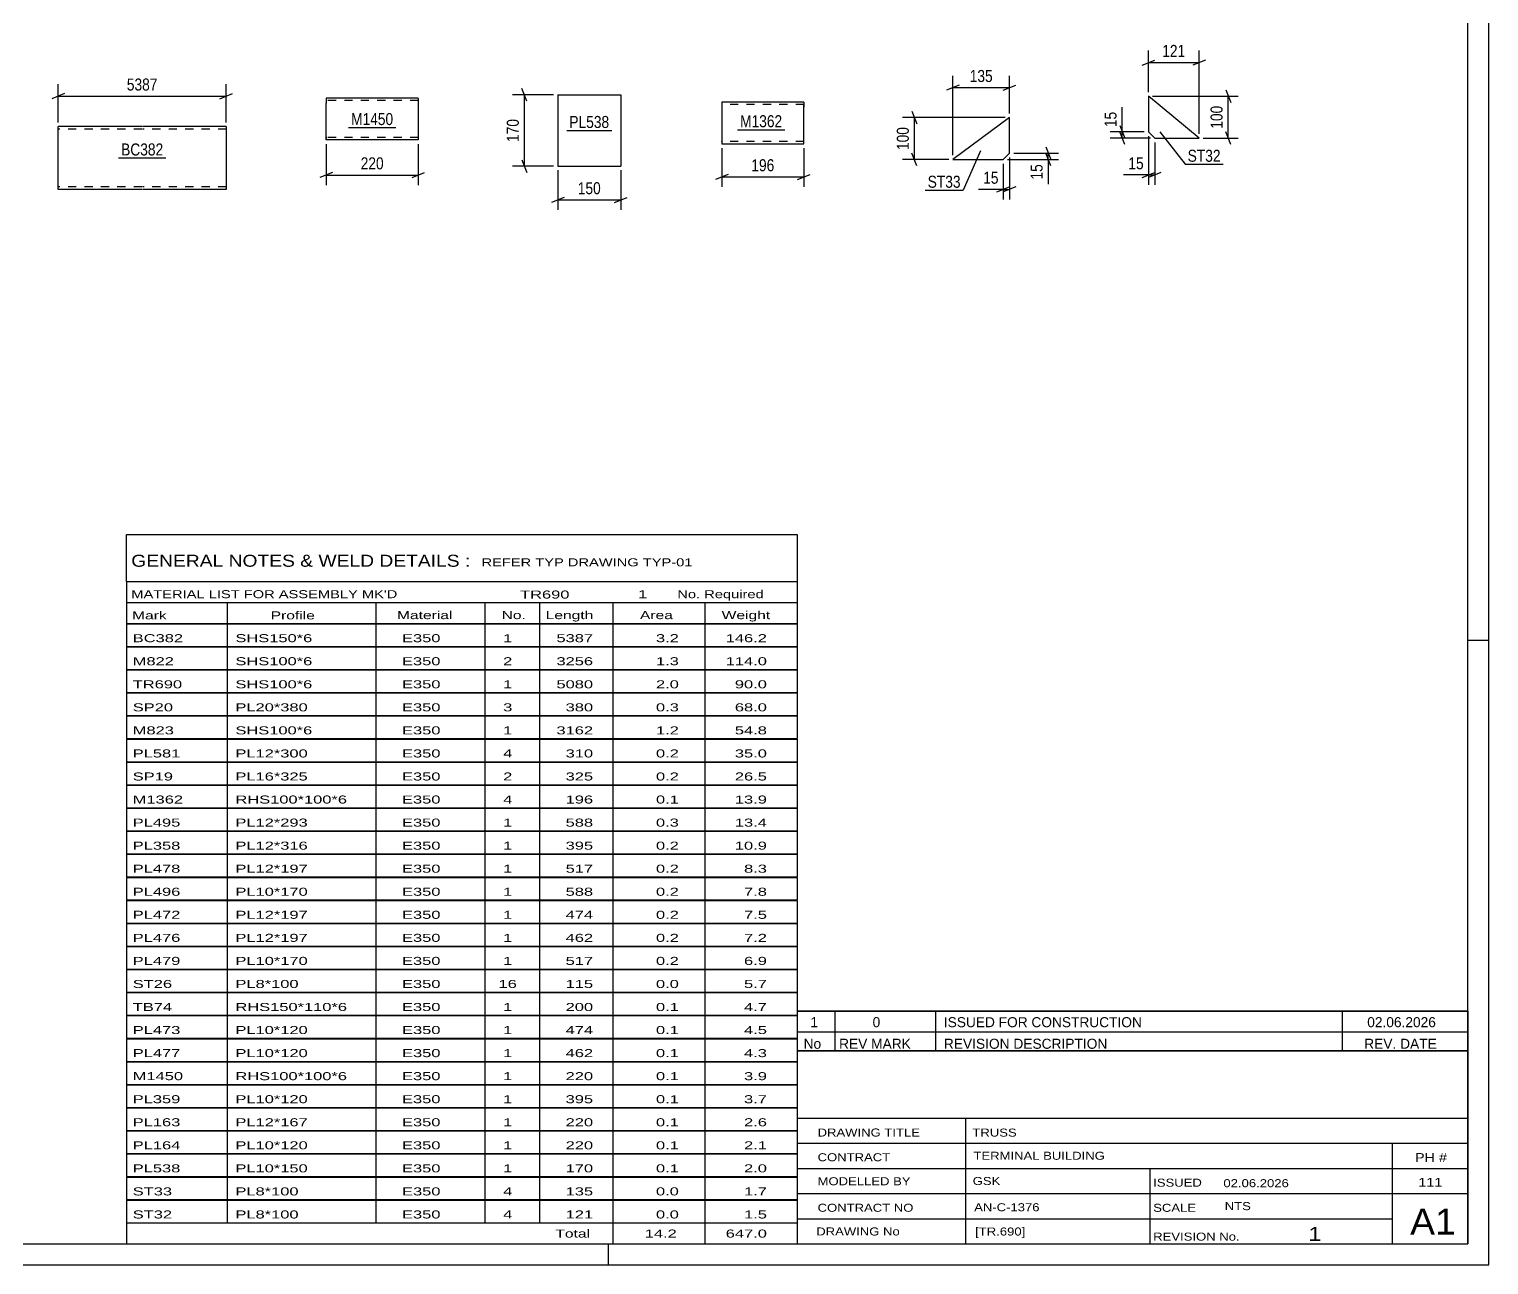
# Model space of a CAD drawing. Header units: millimetres. Extents: x 0 to 841, y 0 to 594.
# Drawn here: x 492.8 to 841, y 0 to 294.8 of the extents above; entities that cross this region are included whole.
import ezdxf

# ---------------------------------------------------------------- set-up
doc = ezdxf.new("R2010")
doc.units = ezdxf.units.MM
doc.linetypes.add('DXK_LINE_DOT2', pattern=[3.9198, 1.9599, -1.9599])
doc.styles.add('Arial Narrow', font='ARIALN.TTF', dxfattribs={"height": 0.2})

# ---------------------------------------------------------------- blocks, each defined once
blk = doc.blocks.new('Unknown-570369591-1113')
at = {"color": 5, "linetype": 'Continuous'}
for p, q in [((841, 0), (841, 594)), ((836, 5), (836, 589)), ((841, 149), (836, 149)), ((5, 5), (836, 5)), ((631, 0), (631, 5)), ((0, 0), (841, 0))]:
    blk.add_line(p, q, dxfattribs=at)
blk = doc.blocks.new('Part-570369591-17303 - 17302')
at = {"color": 2, "linetype": 'Continuous'}
for p, q in [((519.7, 271.59), (499.7, 271.59)), ((499.7, 256.68), (499.7, 271.59)), ((539.8, 271.59), (519.8, 271.59)), ((539.8, 271.59), (539.8, 256.59)), ((499.7, 256.59), (499.7, 256.68)), ((519.7, 256.59), (499.7, 256.59)), ((539.8, 256.59), (519.8, 256.59))]:
    blk.add_line(p, q, dxfattribs=at)
at = {"color": 7, "linetype": 'DXK_LINE_DOT2'}
for p, q in [((519.7, 270.99), (499.7, 270.99)), ((539.8, 270.99), (519.8, 270.99)), ((539.8, 271.5), (539.8, 271.59)), ((499.7, 257.19), (499.7, 257.24)), ((519.7, 257.19), (499.7, 257.19)), ((539.8, 257.19), (519.8, 257.19)), ((539.8, 257.19), (539.8, 257.24))]:
    blk.add_line(p, q, dxfattribs=at)
blk = doc.blocks.new('Part-570369591-17357 - 17356')
at = {"color": 2, "linetype": 'Continuous'}
for p, q in [((759.79, 278.82), (759.79, 270.32)), ((771.88, 268.82), (759.79, 278.82)), ((759.79, 270.32), (761.29, 268.82)), ((761.29, 268.82), (771.88, 268.82))]:
    blk.add_line(p, q, dxfattribs=at)
blk = doc.blocks.new('Part-570369591-17367 - 17366')
at = {"color": 2, "linetype": 'Continuous'}
for p, q in [((726.66, 273.73), (713.16, 263.73)), ((726.66, 265.23), (726.66, 273.73)), ((725.16, 263.73), (726.66, 265.23)), ((713.16, 263.73), (725.16, 263.73))]:
    blk.add_line(p, q, dxfattribs=at)
blk = doc.blocks.new('Part-570369591-17410 - 17409')
at = {"color": 2, "linetype": 'Continuous'}
for p, q in [((677.62, 277.43), (658.02, 277.43)), ((658.02, 277.43), (658.02, 267.53)), ((677.62, 277.43), (677.62, 277.34)), ((677.62, 277.34), (677.62, 277.08)), ((677.62, 277.08), (677.62, 276.23)), ((677.62, 268.63), (677.62, 276.23)), ((677.62, 267.43), (677.62, 268.63)), ((658.02, 267.53), (658.02, 267.43)), ((658.02, 267.43), (677.62, 267.43))]:
    blk.add_line(p, q, dxfattribs=at)
at = {"color": 7, "linetype": 'DXK_LINE_DOT2'}
for p, q in [((677.62, 276.83), (658.02, 276.83)), ((677.62, 277.08), (677.62, 276.83)), ((677.62, 276.23), (677.62, 276.69)), ((677.62, 268.08), (677.62, 268.41)), ((658.02, 268.03), (658.02, 268.08)), ((677.62, 268.03), (658.02, 268.03)), ((677.62, 268.03), (677.62, 268.08))]:
    blk.add_line(p, q, dxfattribs=at)
blk = doc.blocks.new('Part-570369591-17432 - 17431')
at = {"color": 2, "linetype": 'Continuous'}
for p, q in [((563.62, 278.39), (563.62, 277.19)), ((585.62, 278.39), (563.62, 278.39)), ((563.62, 269.13), (563.62, 277.19)), ((585.62, 278.3), (585.62, 278.39)), ((585.62, 278.3), (585.62, 277.19)), ((585.62, 277.19), (585.62, 268.39)), ((563.62, 268.48), (563.62, 269.13)), ((563.62, 268.39), (563.62, 268.48)), ((585.62, 268.39), (563.62, 268.39))]:
    blk.add_line(p, q, dxfattribs=at)
at = {"color": 7, "linetype": 'DXK_LINE_DOT2'}
for p, q in [((585.62, 277.79), (563.62, 277.79)), ((585.62, 278.04), (585.62, 277.19)), ((563.62, 269.13), (563.62, 268.74)), ((563.62, 268.99), (563.62, 269.03)), ((585.62, 268.99), (563.62, 268.99)), ((563.62, 268.39), (563.62, 268.39)), ((585.62, 269.03), (585.62, 269.13)), ((585.62, 268.99), (585.62, 269.03)), ((585.62, 268.99), (585.62, 269.03))]:
    blk.add_line(p, q, dxfattribs=at)
blk = doc.blocks.new('Part-570369591-17491 - 17490')
at = {"color": 2, "linetype": 'Continuous'}
for p, q in [((618.91, 279.15), (618.91, 262.15)), ((618.91, 279.15), (633.91, 279.15)), ((633.91, 279.15), (633.91, 262.15)), ((618.91, 262.15), (633.91, 262.15))]:
    blk.add_line(p, q, dxfattribs=at)
blk = doc.blocks.new('StraightDimension-570369591-17642 - 17302')
at = {"color": 7, "linetype": 'Continuous'}
for p, q in [((501.2, 279.44), (498.2, 278.24)), ((499.7, 272.59), (499.7, 281.69)), ((499.7, 278.84), (539.8, 278.84)), ((538.3, 278.24), (541.3, 279.44)), ((539.8, 272.59), (539.8, 281.69))]:
    blk.add_line(p, q, dxfattribs=at)
at = {"color": 0}
blk.add_wipeout([(524.01, 279.59), (524.01, 283.79), (515.49, 283.79), (515.49, 279.59)], dxfattribs=at)
at = {"color": 3, "style": 'Arial Narrow'}
blk.add_text('5387', height=2.863, dxfattribs=at).set_placement((516.09, 280.19))
blk = doc.blocks.new('StraightDimension-570369591-17748 - 17356')
at = {"color": 7, "linetype": 'Continuous'}
for p, q in [((752.95, 271.82), (754.15, 268.82)), ((758.79, 270.32), (750.7, 270.32)), ((760.29, 268.82), (750.7, 268.82)), ((754.15, 267.32), (752.95, 270.32)), ((753.55, 268.82), (753.55, 270.32))]:
    blk.add_line(p, q, dxfattribs=at)
at = {"color": 0}
blk.add_wipeout([(752.8, 275.71), (748.6, 275.71), (748.6, 270.85), (752.8, 270.85)], dxfattribs=at)
at = {"color": 7, "linetype": 'Continuous'}
blk.add_line((753.55, 270.32), (753.55, 276.23), dxfattribs=at)
blk.add_line((753.55, 270.32), (753.55, 276.23), dxfattribs=at)
at = {"color": 3, "style": 'Arial Narrow'}
blk.add_text('15', height=2.863, rotation=90.0002, dxfattribs=at).set_placement((752.2, 271.45))
blk = doc.blocks.new('StraightDimension-570369591-17740 - 17356')
at = {"color": 7, "linetype": 'Continuous'}
for p, q in [((759.79, 269.32), (759.79, 257.65)), ((761.29, 267.82), (761.29, 257.65)), ((758.29, 259.45), (761.29, 260.65)), ((762.79, 260.65), (759.79, 259.45)), ((759.79, 260.05), (761.29, 260.05))]:
    blk.add_line(p, q, dxfattribs=at)
at = {"color": 0}
blk.add_wipeout([(759.26, 260.8), (759.26, 265), (754.41, 265), (754.41, 260.8)], dxfattribs=at)
at = {"color": 7, "linetype": 'Continuous'}
blk.add_line((759.79, 260.05), (753.88, 260.05), dxfattribs=at)
blk.add_line((759.79, 260.05), (753.88, 260.05), dxfattribs=at)
at = {"color": 3, "style": 'Arial Narrow'}
blk.add_text('15', height=2.863, dxfattribs=at).set_placement((755.01, 261.4))
blk = doc.blocks.new('StraightDimension-570369591-17752 - 17356')
at = {"color": 7, "linetype": 'Continuous'}
for p, q in [((760.79, 278.82), (781.24, 278.82)), ((778.24, 280.32), (779.44, 277.32)), ((778.84, 268.82), (778.84, 278.82)), ((772.88, 268.82), (781.24, 268.82)), ((779.44, 267.32), (778.24, 270.32))]:
    blk.add_line(p, q, dxfattribs=at)
at = {"color": 0}
blk.add_wipeout([(778.09, 277.17), (773.89, 277.17), (773.89, 270.48), (778.09, 270.48)], dxfattribs=at)
at = {"color": 3, "style": 'Arial Narrow'}
blk.add_text('100', height=2.863, rotation=90.0002, dxfattribs=at).set_placement((777.49, 271.08))
blk = doc.blocks.new('StraightDimension-570369591-17744 - 17356')
at = {"color": 7, "linetype": 'Continuous'}
for p, q in [((759.79, 279.82), (759.79, 289.7)), ((771.88, 269.82), (771.88, 289.7)), ((758.29, 286.25), (761.29, 287.45)), ((759.79, 286.85), (771.88, 286.85)), ((773.38, 287.45), (770.38, 286.25))]:
    blk.add_line(p, q, dxfattribs=at)
at = {"color": 0}
blk.add_wipeout([(769.18, 287.6), (769.18, 291.8), (762.49, 291.8), (762.49, 287.6)], dxfattribs=at)
at = {"color": 3, "style": 'Arial Narrow'}
blk.add_text('121', height=2.863, dxfattribs=at).set_placement((763.09, 288.2))
blk = doc.blocks.new('StraightDimension-570369591-17764 - 17366')
at = {"color": 7, "linetype": 'Continuous'}
for p, q in [((725.16, 262.73), (725.16, 254.2)), ((726.66, 264.23), (726.66, 254.2)), ((723.66, 256), (726.66, 257.2)), ((728.16, 257.2), (725.16, 256)), ((725.16, 256.6), (726.66, 256.6))]:
    blk.add_line(p, q, dxfattribs=at)
at = {"color": 0}
blk.add_wipeout([(724.63, 257.35), (724.63, 261.55), (719.78, 261.55), (719.78, 257.35)], dxfattribs=at)
at = {"color": 7, "linetype": 'Continuous'}
blk.add_line((725.16, 256.6), (719.25, 256.6), dxfattribs=at)
blk.add_line((725.16, 256.6), (719.25, 256.6), dxfattribs=at)
at = {"color": 3, "style": 'Arial Narrow'}
blk.add_text('15', height=2.863, dxfattribs=at).set_placement((720.38, 257.95))
blk = doc.blocks.new('StraightDimension-570369591-17756 - 17366')
at = {"color": 7, "linetype": 'Continuous'}
for p, q in [((727.66, 265.23), (738.31, 265.23)), ((735.31, 266.73), (736.51, 263.73)), ((736.51, 262.23), (735.31, 265.23)), ((735.91, 263.73), (735.91, 265.23)), ((726.16, 263.73), (738.31, 263.73))]:
    blk.add_line(p, q, dxfattribs=at)
at = {"color": 0}
blk.add_wipeout([(735.16, 263.2), (730.96, 263.2), (730.96, 258.35), (735.16, 258.35)], dxfattribs=at)
at = {"color": 7, "linetype": 'Continuous'}
blk.add_line((735.91, 263.73), (735.91, 257.82), dxfattribs=at)
blk.add_line((735.91, 263.73), (735.91, 257.82), dxfattribs=at)
at = {"color": 3, "style": 'Arial Narrow'}
blk.add_text('15', height=2.863, rotation=90.0002, dxfattribs=at).set_placement((734.56, 258.95))
blk = doc.blocks.new('StraightDimension-570369591-17768 - 17366')
at = {"color": 7, "linetype": 'Continuous'}
for p, q in [((713.16, 264.73), (713.16, 283.72)), ((726.66, 274.73), (726.66, 283.72)), ((714.66, 281.47), (711.66, 280.27)), ((713.16, 280.87), (726.66, 280.87)), ((725.16, 280.27), (728.16, 281.47))]:
    blk.add_line(p, q, dxfattribs=at)
at = {"color": 0}
blk.add_wipeout([(723.25, 281.62), (723.25, 285.82), (716.57, 285.82), (716.57, 281.62)], dxfattribs=at)
at = {"color": 3, "style": 'Arial Narrow'}
blk.add_text('135', height=2.863, dxfattribs=at).set_placement((717.17, 282.22))
blk = doc.blocks.new('StraightDimension-570369591-17760 - 17366')
at = {"color": 7, "linetype": 'Continuous'}
for p, q in [((703.39, 275.23), (704.59, 272.23)), ((725.66, 273.73), (701.14, 273.73)), ((703.99, 263.73), (703.99, 273.73)), ((704.59, 262.23), (703.39, 265.23)), ((712.16, 263.73), (701.14, 263.73))]:
    blk.add_line(p, q, dxfattribs=at)
at = {"color": 0}
blk.add_wipeout([(703.24, 272.07), (699.04, 272.07), (699.04, 265.39), (703.24, 265.39)], dxfattribs=at)
at = {"color": 3, "style": 'Arial Narrow'}
blk.add_text('100', height=2.863, rotation=90.0002, dxfattribs=at).set_placement((702.64, 265.99))
blk = doc.blocks.new('StraightDimension-570369591-17804 - 17409')
at = {"color": 7, "linetype": 'Continuous'}
for p, q in [((658.02, 266.43), (658.02, 257.18)), ((677.62, 266.43), (677.62, 257.18)), ((659.52, 260.18), (656.52, 258.98)), ((658.02, 259.58), (677.62, 259.58)), ((676.12, 258.98), (679.12, 260.18))]:
    blk.add_line(p, q, dxfattribs=at)
at = {"color": 0}
blk.add_wipeout([(671.16, 260.33), (671.16, 264.53), (664.47, 264.53), (664.47, 260.33)], dxfattribs=at)
at = {"color": 3, "style": 'Arial Narrow'}
blk.add_text('196', height=2.863, dxfattribs=at).set_placement((665.07, 260.93))
blk = doc.blocks.new('StraightDimension-570369591-17841 - 17431')
at = {"color": 7, "linetype": 'Continuous'}
for p, q in [((563.62, 267.39), (563.62, 257.63)), ((585.62, 267.39), (585.62, 257.63)), ((565.12, 260.63), (562.12, 259.43)), ((563.62, 260.03), (585.62, 260.03)), ((584.12, 259.43), (587.12, 260.63))]:
    blk.add_line(p, q, dxfattribs=at)
at = {"color": 0}
blk.add_wipeout([(577.96, 260.78), (577.96, 264.98), (571.28, 264.98), (571.28, 260.78)], dxfattribs=at)
at = {"color": 3, "style": 'Arial Narrow'}
blk.add_text('220', height=2.863, dxfattribs=at).set_placement((571.88, 261.38))
blk = doc.blocks.new('StraightDimension-570369591-18018 - 17490')
at = {"color": 7, "linetype": 'Continuous'}
for p, q in [((618.91, 261.15), (618.91, 251.7)), ((633.91, 261.15), (633.91, 251.7)), ((620.41, 254.7), (617.41, 253.5)), ((632.41, 253.5), (635.41, 254.7)), ((618.91, 254.1), (633.91, 254.1))]:
    blk.add_line(p, q, dxfattribs=at)
at = {"color": 0}
blk.add_wipeout([(629.75, 254.85), (629.75, 259.05), (623.07, 259.05), (623.07, 254.85)], dxfattribs=at)
at = {"color": 3, "style": 'Arial Narrow'}
blk.add_text('150', height=2.863, dxfattribs=at).set_placement((623.67, 255.45))
blk = doc.blocks.new('StraightDimension-570369591-18014 - 17490')
at = {"color": 7, "linetype": 'Continuous'}
for p, q in [((617.91, 279.15), (608.1, 279.15)), ((611.55, 277.65), (610.35, 280.65)), ((610.95, 262.15), (610.95, 279.15)), ((617.91, 262.15), (608.1, 262.15)), ((610.35, 263.65), (611.55, 260.65))]:
    blk.add_line(p, q, dxfattribs=at)
at = {"color": 0}
blk.add_wipeout([(610.2, 273.99), (606, 273.99), (606, 267.31), (610.2, 267.31)], dxfattribs=at)
at = {"color": 3, "style": 'Arial Narrow'}
blk.add_text('170', height=2.863, rotation=90.0002, dxfattribs=at).set_placement((609.6, 267.91))
blk = doc.blocks.new('Unknown-570369591-24927')
at = {"color": 7, "linetype": 'Continuous'}
for p, q in [((676, 51.05), (676, 5)), ((676, 51.05), (836, 51.05)), ((836, 51), (836, 5)), ((676, 35), (836, 35)), ((716.14, 35), (716.14, 5)), ((676, 29), (836, 29)), ((818, 5.05), (818, 29.05)), ((676, 23), (836, 23)), ((760.14, 23), (760.14, 5)), ((676, 17), (836, 17)), ((676, 11), (818, 11)), ((676, 5), (836, 5))]:
    blk.add_line(p, q, dxfattribs=at)
at = {"color": 7, "style": 'Arial Narrow'}
for s, height, width, p in [('DRAWING TITLE', 1.9089, 1.425378, (680.88, 30.61)), ('TRUSS', 1.909, 1.425378, (717.81, 30.59)), ('CONTRACT', 1.909, 1.425378, (680.88, 24.71)), ('TERMINAL BUILDING', 1.9089, 1.425378, (718.06, 25.07)), ('MODELLED BY', 1.9089, 1.425378, (680.88, 18.98)), ('GSK', 1.909, 1.425378, (717.88, 19.04)), ('ISSUED', 1.909, 1.425378, (760.94, 18.64)), ('02.06.2026', 1.909, 1.425378, (777.69, 18.52)), ('CONTRACT NO', 1.9089, 1.425378, (680.88, 12.66)), ('AN-C-1376', 1.909, 1.425378, (718.23, 12.78)), ('SCALE', 1.909, 1.425378, (760.94, 12.65)), ('A1', 6.204, 1.25, (822.24, 7.2)), ('DRAWING No', 1.909, 1.425378, (680.56, 7)), ('[TR.690]', 1.909, 1.425378, (718.46, 6.99)), ('REVISION No.', 1.9089, 1.425378, (760.94, 5.77)), ('1', 3.34, 1.5, (797.91, 5.68))]:
    blk.add_text(s, height=height, dxfattribs=dict(at, width=width)).set_placement(p)
at = {"color": 7, "linetype": 'Continuous', "style": 'Arial Narrow'}
for s, height, width, p in [('PH #', 2.1, 1.42538, (823.4, 24.55)), ('111', 2.1, 1.42538, (824.19, 18.65)), ('NTS', 1.909, 1.425378, (778, 13.05))]:
    blk.add_text(s, height=height, dxfattribs=dict(at, width=width)).set_placement(p)
blk = doc.blocks.new('Unknown-570369591-24928')
at = {"color": 7, "linetype": 'Continuous'}
for p, q in [((516, 174.25), (676, 174.25)), ((516, 163), (516, 174.25)), ((676, 174.25), (676, 163)), ((516, 163), (676, 163)), ((516, 163), (516, 158)), ((676, 163), (676, 158)), ((516, 158), (676, 158)), ((516, 158), (516, 153)), ((540, 158), (540, 153)), ((575.5, 158), (575.5, 153)), ((601.5, 158), (601.5, 153)), ((614.5, 158), (614.5, 153)), ((632, 158), (632, 153)), ((654, 158), (654, 153)), ((676, 158), (676, 153)), ((516, 153), (676, 153)), ((516, 152.95), (516, 147.55)), ((516, 152.95), (676, 152.95)), ((540, 153), (540, 147.5)), ((575.5, 153), (575.5, 147.5)), ((601.5, 153), (601.5, 147.5)), ((614.5, 153), (614.5, 147.5)), ((632, 153), (632, 147.5)), ((654, 153), (654, 147.5)), ((676, 152.95), (676, 147.55)), ((516, 147.55), (676, 147.55)), ((516, 147.45), (516, 142.05)), ((516, 147.45), (676, 147.45)), ((540, 147.5), (540, 142)), ((575.5, 147.5), (575.5, 142)), ((601.5, 147.5), (601.5, 142)), ((614.5, 147.5), (614.5, 142)), ((632, 147.5), (632, 142)), ((654, 147.5), (654, 142)), ((676, 147.45), (676, 142.05)), ((516, 142.05), (676, 142.05)), ((516, 141.95), (516, 136.55)), ((516, 141.95), (676, 141.95)), ((540, 142), (540, 136.5)), ((575.5, 142), (575.5, 136.5)), ((601.5, 142), (601.5, 136.5)), ((614.5, 142), (614.5, 136.5)), ((632, 142), (632, 136.5)), ((654, 142), (654, 136.5)), ((676, 141.95), (676, 136.55)), ((516, 136.55), (676, 136.55)), ((516, 136.45), (516, 131.05)), ((516, 136.45), (676, 136.45)), ((540, 136.5), (540, 131)), ((575.5, 136.5), (575.5, 131)), ((601.5, 136.5), (601.5, 131)), ((614.5, 136.5), (614.5, 131)), ((632, 136.5), (632, 131)), ((654, 136.5), (654, 131)), ((676, 136.45), (676, 131.05)), ((516, 131.05), (676, 131.05)), ((516, 130.95), (516, 125.55)), ((516, 130.95), (676, 130.95)), ((540, 131), (540, 125.5)), ((575.5, 131), (575.5, 125.5)), ((601.5, 131), (601.5, 125.5)), ((614.5, 131), (614.5, 125.5)), ((632, 131), (632, 125.5)), ((654, 131), (654, 125.5)), ((676, 130.95), (676, 125.55)), ((516, 125.55), (676, 125.55)), ((516, 125.45), (516, 120.05)), ((516, 125.45), (676, 125.45)), ((540, 125.5), (540, 120)), ((575.5, 125.5), (575.5, 120)), ((601.5, 125.5), (601.5, 120)), ((614.5, 125.5), (614.5, 120)), ((632, 125.5), (632, 120)), ((654, 125.5), (654, 120)), ((676, 125.45), (676, 120.05)), ((516, 120.05), (676, 120.05)), ((516, 119.95), (516, 114.55)), ((516, 119.95), (676, 119.95)), ((540, 120), (540, 114.5)), ((575.5, 120), (575.5, 114.5)), ((601.5, 120), (601.5, 114.5)), ((614.5, 120), (614.5, 114.5)), ((632, 120), (632, 114.5)), ((654, 120), (654, 114.5)), ((676, 119.95), (676, 114.55)), ((516, 114.55), (676, 114.55)), ((516, 114.45), (516, 109.05)), ((516, 114.45), (676, 114.45)), ((540, 114.5), (540, 109)), ((575.5, 114.5), (575.5, 109)), ((601.5, 114.5), (601.5, 109)), ((614.5, 114.5), (614.5, 109)), ((632, 114.5), (632, 109)), ((654, 114.5), (654, 109)), ((676, 114.45), (676, 109.05)), ((516, 109.05), (676, 109.05)), ((516, 108.95), (516, 103.55)), ((516, 108.95), (676, 108.95)), ((540, 109), (540, 103.5)), ((575.5, 109), (575.5, 103.5)), ((601.5, 109), (601.5, 103.5)), ((614.5, 109), (614.5, 103.5)), ((632, 109), (632, 103.5)), ((654, 109), (654, 103.5)), ((676, 108.95), (676, 103.55)), ((516, 103.55), (676, 103.55)), ((516, 103.45), (516, 98.05)), ((516, 103.45), (676, 103.45)), ((540, 103.5), (540, 98)), ((575.5, 103.5), (575.5, 98)), ((601.5, 103.5), (601.5, 98)), ((614.5, 103.5), (614.5, 98)), ((632, 103.5), (632, 98)), ((654, 103.5), (654, 98)), ((676, 103.45), (676, 98.05)), ((516, 98.05), (676, 98.05)), ((516, 97.95), (516, 92.55)), ((516, 97.95), (676, 97.95)), ((540, 98), (540, 92.5)), ((575.5, 98), (575.5, 92.5)), ((601.5, 98), (601.5, 92.5)), ((614.5, 98), (614.5, 92.5)), ((632, 98), (632, 92.5)), ((654, 98), (654, 92.5)), ((676, 97.95), (676, 92.55)), ((516, 92.55), (676, 92.55)), ((516, 92.45), (516, 87.05)), ((516, 92.45), (676, 92.45)), ((540, 92.5), (540, 87)), ((575.5, 92.5), (575.5, 87)), ((601.5, 92.5), (601.5, 87)), ((614.5, 92.5), (614.5, 87)), ((632, 92.5), (632, 87)), ((654, 92.5), (654, 87)), ((676, 92.45), (676, 87.05)), ((516, 87.05), (676, 87.05)), ((516, 86.95), (516, 81.55)), ((516, 86.95), (676, 86.95)), ((540, 87), (540, 81.5)), ((575.5, 87), (575.5, 81.5)), ((601.5, 87), (601.5, 81.5)), ((614.5, 87), (614.5, 81.5)), ((632, 87), (632, 81.5)), ((654, 87), (654, 81.5)), ((676, 86.95), (676, 81.55)), ((516, 81.55), (676, 81.55)), ((516, 81.45), (516, 76.05)), ((516, 81.45), (676, 81.45)), ((540, 81.5), (540, 76)), ((575.5, 81.5), (575.5, 76)), ((601.5, 81.5), (601.5, 76)), ((614.5, 81.5), (614.5, 76)), ((632, 81.5), (632, 76)), ((654, 81.5), (654, 76)), ((676, 81.45), (676, 76.05)), ((516, 76.05), (676, 76.05)), ((516, 75.95), (516, 70.55)), ((516, 75.95), (676, 75.95)), ((540, 76), (540, 70.5)), ((575.5, 76), (575.5, 70.5)), ((601.5, 76), (601.5, 70.5)), ((614.5, 76), (614.5, 70.5)), ((632, 76), (632, 70.5)), ((654, 76), (654, 70.5)), ((676, 75.95), (676, 70.55)), ((516, 70.55), (676, 70.55)), ((516, 70.45), (516, 65.05)), ((516, 70.45), (676, 70.45)), ((540, 70.5), (540, 65)), ((575.5, 70.5), (575.5, 65)), ((601.5, 70.5), (601.5, 65)), ((614.5, 70.5), (614.5, 65)), ((632, 70.5), (632, 65)), ((654, 70.5), (654, 65)), ((676, 70.45), (676, 65.05)), ((516, 65.05), (676, 65.05)), ((516, 64.95), (516, 59.55)), ((516, 64.95), (676, 64.95)), ((540, 65), (540, 59.5)), ((575.5, 65), (575.5, 59.5)), ((601.5, 65), (601.5, 59.5)), ((614.5, 65), (614.5, 59.5)), ((632, 65), (632, 59.5)), ((654, 65), (654, 59.5)), ((676, 64.95), (676, 59.55)), ((516, 59.55), (676, 59.55)), ((516, 59.45), (516, 54.05)), ((516, 59.45), (676, 59.45)), ((540, 59.5), (540, 54)), ((575.5, 59.5), (575.5, 54)), ((601.5, 59.5), (601.5, 54)), ((614.5, 59.5), (614.5, 54)), ((632, 59.5), (632, 54)), ((654, 59.5), (654, 54)), ((676, 59.45), (676, 54.05)), ((516, 54.05), (676, 54.05)), ((516, 53.95), (516, 48.55)), ((516, 53.95), (676, 53.95)), ((540, 54), (540, 48.5)), ((575.5, 54), (575.5, 48.5)), ((601.5, 54), (601.5, 48.5)), ((614.5, 54), (614.5, 48.5)), ((632, 54), (632, 48.5)), ((654, 54), (654, 48.5)), ((676, 53.95), (676, 48.55)), ((516, 48.55), (676, 48.55)), ((516, 48.45), (516, 43.05)), ((516, 48.45), (676, 48.45)), ((540, 48.5), (540, 43)), ((575.5, 48.5), (575.5, 43)), ((601.5, 48.5), (601.5, 43)), ((614.5, 48.5), (614.5, 43)), ((632, 48.5), (632, 43)), ((654, 48.5), (654, 43)), ((676, 48.45), (676, 43.05)), ((516, 43.05), (676, 43.05)), ((516, 42.95), (516, 37.55)), ((516, 42.95), (676, 42.95)), ((540, 43), (540, 37.5)), ((575.5, 43), (575.5, 37.5)), ((601.5, 43), (601.5, 37.5)), ((614.5, 43), (614.5, 37.5)), ((632, 43), (632, 37.5)), ((654, 43), (654, 37.5)), ((676, 42.95), (676, 37.55)), ((516, 37.55), (676, 37.55)), ((516, 37.45), (516, 32.05)), ((516, 37.45), (676, 37.45)), ((540, 37.5), (540, 32)), ((575.5, 37.5), (575.5, 32)), ((601.5, 37.5), (601.5, 32)), ((614.5, 37.5), (614.5, 32)), ((632, 37.5), (632, 32)), ((654, 37.5), (654, 32)), ((676, 37.45), (676, 32.05)), ((516, 32.05), (676, 32.05)), ((516, 31.95), (516, 26.55)), ((516, 31.95), (676, 31.95)), ((540, 32), (540, 26.5)), ((575.5, 32), (575.5, 26.5)), ((601.5, 32), (601.5, 26.5)), ((614.5, 32), (614.5, 26.5)), ((632, 32), (632, 26.5)), ((654, 32), (654, 26.5)), ((676, 31.95), (676, 26.55)), ((516, 26.55), (676, 26.55)), ((516, 26.45), (516, 21.05)), ((516, 26.45), (676, 26.45)), ((540, 26.5), (540, 21)), ((575.5, 26.5), (575.5, 21)), ((601.5, 26.5), (601.5, 21)), ((614.5, 26.5), (614.5, 21)), ((632, 26.5), (632, 21)), ((654, 26.5), (654, 21)), ((676, 26.45), (676, 21.05)), ((516, 21.05), (676, 21.05)), ((516, 20.95), (516, 15.55)), ((516, 20.95), (676, 20.95)), ((540, 21), (540, 15.5)), ((575.5, 21), (575.5, 15.5)), ((601.5, 21), (601.5, 15.5)), ((614.5, 21), (614.5, 15.5)), ((632, 21), (632, 15.5)), ((654, 21), (654, 15.5)), ((676, 20.95), (676, 15.55)), ((516, 15.55), (676, 15.55)), ((516, 15.45), (516, 10.05)), ((516, 15.45), (676, 15.45)), ((540, 15.5), (540, 10)), ((575.5, 15.5), (575.5, 10)), ((601.5, 15.5), (601.5, 10)), ((614.5, 15.5), (614.5, 10)), ((632, 15.5), (632, 10)), ((654, 15.5), (654, 10)), ((676, 15.45), (676, 10.05)), ((516, 10.05), (676, 10.05)), ((516, 10), (676, 10)), ((516, 10), (516, 5)), ((632, 10), (632, 5)), ((654, 10), (654, 5)), ((676, 10), (676, 5)), ((516, 5), (676, 5))]:
    blk.add_line(p, q, dxfattribs=at)
at = {"color": 7, "style": 'Arial Narrow'}
for s, height, width, p in [('GENERAL NOTES & WELD DETAILS :', 2.8633, 1.4, (517.15, 166.56)), ('REFER TYP DRAWING TYP-01', 1.9089, 1.6, (600.7, 166.66)), ("MATERIAL LIST FOR ASSEMBLY MK'D", 1.9089, 1.6, (517.15, 159.06)), ('TR690', 1.909, 1.794707, (609.9, 158.97)), ('1', 1.91, 1.794707, (638.08, 159.06)), ('No. Required', 1.9089, 1.6, (647.41, 159.06)), ('Mark', 1.909, 1.7, (517.34, 154)), ('Profile', 1.909, 1.7, (550.41, 154)), ('Material', 1.909, 1.7, (580.54, 154.06)), ('No.', 1.909, 1.7, (605.5, 154.06)), ('Length', 1.909, 1.7, (616, 154.06)), ('Area', 1.909, 1.7, (638.5, 154.06)), ('Weight', 1.909, 1.7, (658, 154.06))]:
    blk.add_text(s, height=height, dxfattribs=dict(at, width=width)).set_placement(p)
at = {"color": 7, "linetype": 'Continuous', "style": 'Arial Narrow'}
for s, height, width, p in [('BC382', 1.909, 1.794707, (517.5, 148.56)), ('SHS150*6', 1.909, 1.794707, (542, 148.56)), ('E350', 1.909, 1.794707, (581.74, 148.56)), ('1', 1.91, 1.794707, (605.86, 148.56)), ('5387', 1.909, 1.794707, (618.58, 148.56)), ('3.2', 1.909, 1.794707, (642.32, 148.56)), ('146.2', 1.909, 1.794707, (658.96, 148.56)), ('M822', 1.909, 1.794707, (517.5, 143.06)), ('SHS100*6', 1.909, 1.794707, (542, 143.06)), ('E350', 1.909, 1.794707, (581.74, 143.06)), ('2', 1.91, 1.794707, (605.86, 143.06)), ('3256', 1.909, 1.794707, (618.58, 143.06)), ('1.3', 1.909, 1.794707, (642.32, 143.06)), ('114.0', 1.909, 1.794707, (658.96, 143.06)), ('TR690', 1.909, 1.794707, (517.5, 137.56)), ('SHS100*6', 1.909, 1.794707, (542, 137.56)), ('E350', 1.909, 1.794707, (581.74, 137.56)), ('1', 1.91, 1.794707, (605.86, 137.56)), ('5080', 1.909, 1.794707, (618.58, 137.56)), ('2.0', 1.909, 1.794707, (642.32, 137.56)), ('90.0', 1.909, 1.794707, (661.14, 137.56)), ('SP20', 1.909, 1.794707, (517.5, 132.06)), ('PL20*380', 1.909, 1.794707, (542, 132.06)), ('E350', 1.909, 1.794707, (581.74, 132.06)), ('3', 1.91, 1.794707, (605.86, 132.06)), ('380', 1.909, 1.794707, (620.77, 132.06)), ('0.3', 1.909, 1.794707, (642.32, 132.06)), ('68.0', 1.909, 1.794707, (661.14, 132.06)), ('M823', 1.909, 1.794707, (517.5, 126.56)), ('SHS100*6', 1.909, 1.794707, (542, 126.56)), ('E350', 1.909, 1.794707, (581.74, 126.56)), ('1', 1.91, 1.794707, (605.86, 126.56)), ('3162', 1.909, 1.794707, (618.58, 126.56)), ('1.2', 1.909, 1.794707, (642.32, 126.56)), ('54.8', 1.909, 1.794707, (661.14, 126.56)), ('PL581', 1.909, 1.794707, (517.5, 121.06)), ('PL12*300', 1.909, 1.794707, (542, 121.06)), ('E350', 1.909, 1.794707, (581.74, 121.06)), ('4', 1.91, 1.794707, (605.86, 121.06)), ('310', 1.909, 1.794707, (620.77, 121.06)), ('0.2', 1.909, 1.794707, (642.32, 121.06)), ('35.0', 1.909, 1.794707, (661.14, 121.06)), ('SP19', 1.909, 1.794707, (517.5, 115.56)), ('PL16*325', 1.909, 1.794707, (542, 115.56)), ('E350', 1.909, 1.794707, (581.74, 115.56)), ('2', 1.91, 1.794707, (605.86, 115.56)), ('325', 1.909, 1.794707, (620.77, 115.56)), ('0.2', 1.909, 1.794707, (642.32, 115.56)), ('26.5', 1.909, 1.794707, (661.14, 115.56)), ('M1362', 1.909, 1.794707, (517.5, 110.06)), ('RHS100*100*6', 1.9089, 1.794707, (542, 110.06)), ('E350', 1.909, 1.794707, (581.74, 110.06)), ('4', 1.91, 1.794707, (605.86, 110.06)), ('196', 1.909, 1.794707, (620.77, 110.06)), ('0.1', 1.909, 1.794707, (642.32, 110.06)), ('13.9', 1.909, 1.794707, (661.14, 110.06)), ('PL495', 1.909, 1.794707, (517.5, 104.56)), ('PL12*293', 1.909, 1.794707, (542, 104.56)), ('E350', 1.909, 1.794707, (581.74, 104.56)), ('1', 1.91, 1.794707, (605.86, 104.56)), ('588', 1.909, 1.794707, (620.77, 104.56)), ('0.3', 1.909, 1.794707, (642.32, 104.56)), ('13.4', 1.909, 1.794707, (661.14, 104.56)), ('PL358', 1.909, 1.794707, (517.5, 99.06)), ('PL12*316', 1.909, 1.794707, (542, 99.06)), ('E350', 1.909, 1.794707, (581.74, 99.06)), ('395', 1.909, 1.794707, (620.77, 99.06)), ('0.2', 1.909, 1.794707, (642.32, 99.06)), ('10.9', 1.909, 1.794707, (661.14, 99.06)), ('1', 1.91, 1.794707, (605.86, 99.06)), ('PL478', 1.909, 1.794707, (517.5, 93.56)), ('PL12*197', 1.909, 1.794707, (542, 93.56)), ('E350', 1.909, 1.794707, (581.74, 93.56)), ('1', 1.91, 1.794707, (605.86, 93.56)), ('517', 1.909, 1.794707, (620.77, 93.56)), ('0.2', 1.909, 1.794707, (642.32, 93.56)), ('8.3', 1.909, 1.794707, (663.33, 93.56)), ('PL496', 1.909, 1.794707, (517.5, 88.06)), ('PL10*170', 1.909, 1.794707, (542, 88.06)), ('E350', 1.909, 1.794707, (581.74, 88.06)), ('1', 1.91, 1.794707, (605.86, 88.06)), ('588', 1.909, 1.794707, (620.77, 88.06)), ('0.2', 1.909, 1.794707, (642.32, 88.06)), ('7.8', 1.909, 1.794707, (663.33, 88.06)), ('PL472', 1.909, 1.794707, (517.5, 82.56)), ('PL12*197', 1.909, 1.794707, (542, 82.56)), ('E350', 1.909, 1.794707, (581.74, 82.56)), ('1', 1.91, 1.794707, (605.86, 82.56)), ('474', 1.909, 1.794707, (620.77, 82.56)), ('0.2', 1.909, 1.794707, (642.32, 82.56)), ('7.5', 1.909, 1.794707, (663.33, 82.56)), ('PL476', 1.909, 1.794707, (517.5, 77.06)), ('PL12*197', 1.909, 1.794707, (542, 77.06)), ('E350', 1.909, 1.794707, (581.74, 77.06)), ('1', 1.91, 1.794707, (605.86, 77.06)), ('462', 1.909, 1.794707, (620.77, 77.06)), ('0.2', 1.909, 1.794707, (642.32, 77.06)), ('7.2', 1.909, 1.794707, (663.33, 77.06)), ('PL479', 1.909, 1.794707, (517.5, 71.56)), ('PL10*170', 1.909, 1.794707, (542, 71.56)), ('E350', 1.909, 1.794707, (581.74, 71.56)), ('1', 1.91, 1.794707, (605.86, 71.56)), ('517', 1.909, 1.794707, (620.77, 71.56)), ('0.2', 1.909, 1.794707, (642.32, 71.56)), ('6.9', 1.909, 1.794707, (663.33, 71.56)), ('ST26', 1.909, 1.794707, (517.5, 66.06)), ('PL8*100', 1.909, 1.794707, (542, 66.06)), ('E350', 1.909, 1.794707, (581.74, 66.06)), ('16', 1.909, 1.794707, (604.76, 66.06)), ('115', 1.909, 1.794707, (620.77, 66.06)), ('0.0', 1.909, 1.794707, (642.32, 66.06)), ('5.7', 1.909, 1.794707, (663.33, 66.06)), ('TB74', 1.909, 1.794707, (517.5, 60.56)), ('RHS150*110*6', 1.9089, 1.794707, (542, 60.56)), ('E350', 1.909, 1.794707, (581.74, 60.56)), ('1', 1.91, 1.794707, (605.86, 60.56)), ('200', 1.909, 1.794707, (620.77, 60.56)), ('0.1', 1.909, 1.794707, (642.32, 60.56)), ('4.7', 1.909, 1.794707, (663.33, 60.56)), ('PL473', 1.909, 1.794707, (517.5, 55.06)), ('PL10*120', 1.909, 1.794707, (542, 55.06)), ('E350', 1.909, 1.794707, (581.74, 55.06)), ('1', 1.91, 1.794707, (605.86, 55.06)), ('474', 1.909, 1.794707, (620.77, 55.06)), ('0.1', 1.909, 1.794707, (642.32, 55.06)), ('4.5', 1.909, 1.794707, (663.33, 55.06)), ('PL477', 1.909, 1.794707, (517.5, 49.56)), ('PL10*120', 1.909, 1.794707, (542, 49.56)), ('E350', 1.909, 1.794707, (581.74, 49.56)), ('1', 1.91, 1.794707, (605.86, 49.56)), ('462', 1.909, 1.794707, (620.77, 49.56)), ('0.1', 1.909, 1.794707, (642.32, 49.56)), ('4.3', 1.909, 1.794707, (663.33, 49.56)), ('M1450', 1.909, 1.794707, (517.5, 44.06)), ('RHS100*100*6', 1.9089, 1.794707, (542, 44.06)), ('E350', 1.909, 1.794707, (581.74, 44.06)), ('1', 1.91, 1.794707, (605.86, 44.06)), ('220', 1.909, 1.794707, (620.77, 44.06)), ('0.1', 1.909, 1.794707, (642.32, 44.06)), ('3.9', 1.909, 1.794707, (663.33, 44.06)), ('PL359', 1.909, 1.794707, (517.5, 38.56)), ('PL10*120', 1.909, 1.794707, (542, 38.56)), ('E350', 1.909, 1.794707, (581.74, 38.56)), ('1', 1.91, 1.794707, (605.86, 38.56)), ('395', 1.909, 1.794707, (620.77, 38.56)), ('0.1', 1.909, 1.794707, (642.32, 38.56)), ('3.7', 1.909, 1.794707, (663.33, 38.56)), ('PL163', 1.909, 1.794707, (517.5, 33.06)), ('PL12*167', 1.909, 1.794707, (542, 33.06)), ('E350', 1.909, 1.794707, (581.74, 33.06)), ('1', 1.91, 1.794707, (605.86, 33.06)), ('220', 1.909, 1.794707, (620.77, 33.06)), ('0.1', 1.909, 1.794707, (642.32, 33.06)), ('2.6', 1.909, 1.794707, (663.33, 33.06)), ('PL164', 1.909, 1.794707, (517.5, 27.56)), ('PL10*120', 1.909, 1.794707, (542, 27.56)), ('E350', 1.909, 1.794707, (581.74, 27.56)), ('1', 1.91, 1.794707, (605.86, 27.56)), ('220', 1.909, 1.794707, (620.77, 27.56)), ('0.1', 1.909, 1.794707, (642.32, 27.56)), ('2.1', 1.909, 1.794707, (663.33, 27.56)), ('PL538', 1.909, 1.794707, (517.5, 22.06)), ('PL10*150', 1.909, 1.794707, (542, 22.06)), ('E350', 1.909, 1.794707, (581.74, 22.06)), ('1', 1.91, 1.794707, (605.86, 22.06)), ('170', 1.909, 1.794707, (620.77, 22.06)), ('0.1', 1.909, 1.794707, (642.32, 22.06)), ('2.0', 1.909, 1.794707, (663.33, 22.06)), ('ST33', 1.909, 1.794707, (517.5, 16.56)), ('PL8*100', 1.909, 1.794707, (542, 16.56)), ('E350', 1.909, 1.794707, (581.74, 16.56)), ('4', 1.91, 1.794707, (605.86, 16.56)), ('135', 1.909, 1.794707, (620.77, 16.56)), ('0.0', 1.909, 1.794707, (642.32, 16.56)), ('1.7', 1.909, 1.794707, (663.33, 16.56)), ('ST32', 1.909, 1.794707, (517.5, 11.06)), ('PL8*100', 1.909, 1.794707, (542, 11.06)), ('E350', 1.909, 1.794707, (581.74, 11.06)), ('4', 1.91, 1.794707, (605.86, 11.06)), ('121', 1.909, 1.794707, (620.77, 11.06)), ('0.0', 1.909, 1.794707, (642.32, 11.06)), ('1.5', 1.909, 1.794707, (663.33, 11.06)), ('Total', 1.909, 1.7, (618.33, 6.5)), ('14.2', 1.909, 1.794707, (639.64, 6.5)), ('647.0', 1.909, 1.794707, (658.96, 6.5))]:
    blk.add_text(s, height=height, dxfattribs=dict(at, width=width)).set_placement(p)
blk = doc.blocks.new('Unknown-570369591-24930')
at = {"color": 7, "linetype": 'Continuous'}
for p, q in [((676, 60.55), (836, 60.55)), ((836, 60.55), (676, 60.55)), ((676, 60.55), (676, 55.55)), ((685, 60.55), (685, 55.55)), ((709, 60.55), (709, 55.55)), ((806, 60.55), (806, 55.55)), ((836, 60.55), (836, 55.55)), ((676, 55.55), (836, 55.55)), ((676, 55.55), (676, 51.05)), ((676, 55.55), (836, 55.55)), ((685, 55.55), (685, 51.05)), ((709, 55.55), (709, 51.05)), ((806, 55.55), (806, 51.05)), ((836, 55.55), (836, 51.05)), ((836, 51.05), (676, 51.05))]:
    blk.add_line(p, q, dxfattribs=at)
at = {"color": 7, "linetype": 'Continuous', "style": 'Arial Narrow'}
for s, height, width, p in [('1', 2.39, 1.196471, (679.16, 56.7)), ('0', 2.39, 1.196471, (694, 56.7)), ('ISSUED FOR CONSTRUCTION', 2.3861, 1.196471, (711, 56.7)), ('02.06.2026', 2.386, 1.196471, (812, 56.7)), ('No', 2.386, 1.2, (677.54, 51.55)), ('REV MARK', 2.386, 1.2, (686, 51.55)), ('REVISION DESCRIPTION', 2.3861, 1.2, (711, 51.55)), ('REV. DATE', 2.386, 1.2, (811.28, 51.55))]:
    blk.add_text(s, height=height, dxfattribs=dict(at, width=width)).set_placement(p)
blk = doc.blocks.new('Mark-570369591-18427 - 17302')
at = {"color": 0}
blk.add_wipeout([(524.77, 264.69), (524.77, 267.69), (514.73, 267.69), (514.73, 264.69)], dxfattribs=at)
blk.add_wipeout([(524.77, 264.69), (524.77, 267.69), (514.73, 267.69), (514.73, 264.69)], dxfattribs=at)
at = {"color": 30, "linetype": 'Continuous'}
blk.add_line((514.13, 264.09), (525.37, 264.09), dxfattribs=at)
at = {"color": 3, "style": 'Arial Narrow'}
blk.add_text('BC382', height=2.863, dxfattribs=at).set_placement((514.73, 264.69))
blk = doc.blocks.new('Mark-570369591-18447 - 17356')
at = {"color": 0}
blk.add_wipeout([(777.02, 263.19), (777.02, 266.19), (769.16, 266.19), (769.16, 263.19)], dxfattribs=at)
blk.add_wipeout([(777.02, 263.19), (777.02, 266.19), (769.16, 266.19), (769.16, 263.19)], dxfattribs=at)
at = {"color": 30, "linetype": 'Continuous'}
for p, q in [((762.55, 270.34), (768.56, 262.59)), ((768.56, 262.59), (777.62, 262.59))]:
    blk.add_line(p, q, dxfattribs=at)
at = {"color": 3, "style": 'Arial Narrow'}
blk.add_text('ST32', height=2.863, dxfattribs=at).set_placement((769.16, 263.19))
blk = doc.blocks.new('Mark-570369591-18450 - 17366')
at = {"color": 0}
blk.add_wipeout([(715, 256.99), (715, 259.99), (707.14, 259.99), (707.14, 256.99)], dxfattribs=at)
blk.add_wipeout([(715, 256.99), (715, 259.99), (707.14, 259.99), (707.14, 256.99)], dxfattribs=at)
at = {"color": 30, "linetype": 'Continuous'}
for p in [(719.71, 265.83), (706.54, 256.39)]:
    blk.add_line(p, (715.6, 256.39), dxfattribs=at)
at = {"color": 3, "style": 'Arial Narrow'}
blk.add_text('ST33', height=2.863, dxfattribs=at).set_placement((707.14, 256.99))
blk = doc.blocks.new('Mark-570369591-18465 - 17409')
at = {"color": 0}
blk.add_wipeout([(672.44, 271.43), (672.44, 274.43), (662.39, 274.43), (662.39, 271.43)], dxfattribs=at)
blk.add_wipeout([(672.44, 271.43), (672.44, 274.43), (662.39, 274.43), (662.39, 271.43)], dxfattribs=at)
at = {"color": 30, "linetype": 'Continuous'}
blk.add_line((661.79, 270.83), (673.04, 270.83), dxfattribs=at)
at = {"color": 3, "style": 'Arial Narrow'}
blk.add_text('M1362', height=2.863, dxfattribs=at).set_placement((662.39, 271.43))
blk = doc.blocks.new('Mark-570369591-18473 - 17431')
at = {"color": 0}
blk.add_wipeout([(579.64, 271.95), (579.64, 274.95), (569.59, 274.95), (569.59, 271.95)], dxfattribs=at)
blk.add_wipeout([(579.64, 271.95), (579.64, 274.95), (569.59, 274.95), (569.59, 271.95)], dxfattribs=at)
at = {"color": 30, "linetype": 'Continuous'}
blk.add_line((568.99, 271.35), (580.24, 271.35), dxfattribs=at)
at = {"color": 3, "style": 'Arial Narrow'}
blk.add_text('M1450', height=2.863, dxfattribs=at).set_placement((569.59, 271.95))
blk = doc.blocks.new('Mark-570369591-18491 - 17490')
at = {"color": 0}
blk.add_wipeout([(631.16, 271.25), (631.16, 274.25), (621.66, 274.25), (621.66, 271.25)], dxfattribs=at)
blk.add_wipeout([(631.16, 271.25), (631.16, 274.25), (621.66, 274.25), (621.66, 271.25)], dxfattribs=at)
at = {"color": 30, "linetype": 'Continuous'}
blk.add_line((621.06, 270.65), (631.76, 270.65), dxfattribs=at)
at = {"color": 3, "style": 'Arial Narrow'}
blk.add_text('PL538', height=2.863, dxfattribs=at).set_placement((621.66, 271.25))

msp = doc.modelspace()

# ---------------------------------------------------------------- block references
for name in ['Unknown-570369591-1113', 'Part-570369591-17491 - 17490', 'Part-570369591-17357 - 17356', 'Part-570369591-17432 - 17431', 'Part-570369591-17410 - 17409', 'Part-570369591-17367 - 17366', 'Part-570369591-17303 - 17302', 'Unknown-570369591-24928', 'Unknown-570369591-24930', 'Unknown-570369591-24927']:
    msp.add_blockref(name, (0, 0))

# ---------------------------------------------------------------- next in the draw order: block references
for name in ['StraightDimension-570369591-17642 - 17302', 'StraightDimension-570369591-17748 - 17356', 'Mark-570369591-18473 - 17431', 'Mark-570369591-18491 - 17490', 'Mark-570369591-18465 - 17409', 'Mark-570369591-18427 - 17302', 'StraightDimension-570369591-17841 - 17431', 'StraightDimension-570369591-17804 - 17409', 'StraightDimension-570369591-17764 - 17366', 'StraightDimension-570369591-18018 - 17490']:
    msp.add_blockref(name, (0, 0))

# ---------------------------------------------------------------- next in the draw order: block references
for name in ['StraightDimension-570369591-18014 - 17490', 'StraightDimension-570369591-17740 - 17356', 'StraightDimension-570369591-17756 - 17366']:
    msp.add_blockref(name, (0, 0))

# ---------------------------------------------------------------- next in the draw order: block references
for name in ['StraightDimension-570369591-17768 - 17366', 'StraightDimension-570369591-17752 - 17356']:
    msp.add_blockref(name, (0, 0))

# ---------------------------------------------------------------- next in the draw order: block references
for name in ['StraightDimension-570369591-17744 - 17356', 'StraightDimension-570369591-17760 - 17366']:
    msp.add_blockref(name, (0, 0))

# ---------------------------------------------------------------- next in the draw order: block references
for name in ['Mark-570369591-18447 - 17356', 'Mark-570369591-18450 - 17366']:
    msp.add_blockref(name, (0, 0))

doc.saveas('drawing.dxf')
